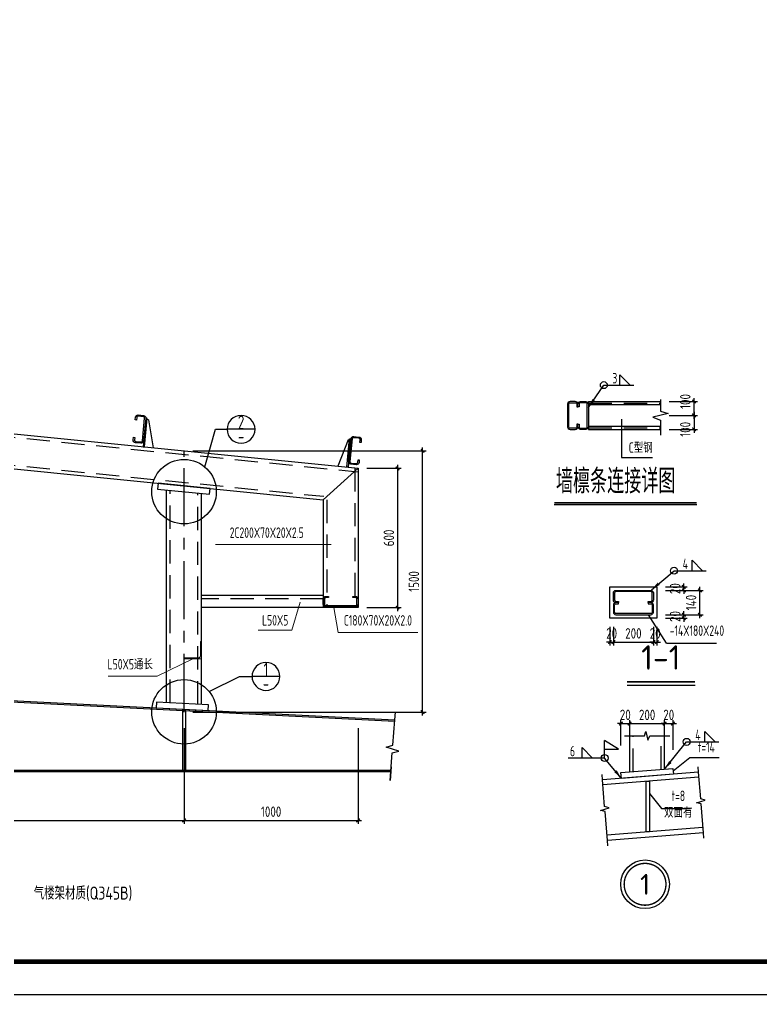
# Model space of a CAD drawing. Extents: x -33967 to 1773478, y -1022458 to -784650.
# Drawn here: x 1302676 to 1334642, y -1022458 to -980458 of the extents above; entities that cross this region are included whole.
import ezdxf
from ezdxf.enums import TextEntityAlignment as Align

# ---------------------------------------------------------------- set-up
doc = ezdxf.new("R2010")
doc.units = 0
doc.header["$LTSCALE"] = 1000
doc.header["$MEASUREMENT"] = 0
for name, pattern in [('0$0$CENTERX2', [4, 2.5, -0.5, 0.5, -0.5]), ('DASHED', [0.75, 0.5, -0.25]), ('DASHEDX2', [38.1, 25.4, -12.7]), ('DOTE', [2.42, 2, -0.2, 0.02, -0.2])]:
    doc.linetypes.add(name, pattern=pattern)
for name, color, linetype in [('AXIS', 3, 'Continuous'), ('DOTE', 1, 'DOTE'), ('GL', 150, 'Continuous'), ('Gwall', 42, 'Continuous'), ('LT', 27, 'Continuous'), ('Prof', 2, 'Continuous'), ('PUB_DIM', 3, 'Continuous'), ('PUB_TITLE', 4, 'Continuous'), ('PZ', 202, 'Continuous'), ('QXX', 4, 'DASHEDX2'), ('TEXT', 7, 'Continuous'), ('THICK', 6, 'Continuous'), ('THIN', 7, 'Continuous'), ('WELD', 7, 'Continuous'), ('型钢', 6, 'Continuous'), ('引出线', 3, 'Continuous'), ('粗实线', 2, 'Continuous')]:
    doc.layers.add(name, color=color, linetype=linetype)
doc.layers.add('轮廓线', color=3, linetype='Continuous', lineweight=9)
doc.styles.add('C', font='tssdeng.shx', dxfattribs={"height": 3, "bigfont": 'tssdchn.shx'})
doc.styles.get("Standard").update_dxf_attribs({"font": 'gbenor.shx', "bigfont": 'gbcbig.shx'})
doc.styles.add('TSSD_Dimension', font='Tssdeng.shx', dxfattribs={"width": 0.8, "bigfont": 'hztxt.shx'})
doc.styles.add('TSSD_Label', font='tssdeng.shx', dxfattribs={"width": 0.7, "bigfont": 'hztxt.shx'})
doc.styles.add('TSSD_Norm', font='tssdeng.shx', dxfattribs={"bigfont": 'hztxt.shx'})
doc.styles.add('TSSD_Num', font='Tssdeng.shx', dxfattribs={"width": 0.7, "bigfont": 'hztxt.shx'})
doc.styles.add('TSSD_Rein', font='Tssdeng.shx', dxfattribs={"width": 0.7, "bigfont": 'hztxt.shx'})
doc.dimstyles.new('TSSD_20_150', dxfattribs={"dimtxt": 450, "dimasz": 150, "dimexe": 150, "dimexo": 375, "dimgap": 150, "dimtad": 1, "dimdec": 0, "dimlfac": 0.133333, "dimzin": 0, "dimdsep": 46, "dimtxsty": 'TSSD_Dimension', "dimblk": 'ARCHTICK', "dimcen": 0, "dimdle": 150, "dimclrt": 7, "dimadec": 0, "dimazin": 0, "dimtfac": 1, "dimtdec": 0, "dimtix": 1, "dimtmove": 2, "dimatfit": 3, "dimfxl": 1, "dimtolj": 1, "dimtzin": 0, "dimarcsym": 0})
doc.dimstyles.new('TSSD_30_150', dxfattribs={"dimtxt": 450, "dimasz": 150, "dimexe": 150, "dimexo": 375, "dimgap": 150, "dimtad": 1, "dimdec": 0, "dimlfac": 0.2, "dimzin": 0, "dimdsep": 46, "dimtxsty": 'TSSD_Dimension', "dimblk": 'ARCHTICK', "dimblk1": 'ARCHTICK', "dimblk2": 'ARCHTICK', "dimcen": 0, "dimdle": 150, "dimclrt": 7, "dimadec": 0, "dimazin": 0, "dimtfac": 1, "dimtdec": 0, "dimtix": 1, "dimtmove": 2, "dimatfit": 3, "dimfxl": 1, "dimtolj": 1, "dimtzin": 0, "dimarcsym": 0})
doc.dimstyles.new('TSSD_LEADER_STYLE_400.0', dxfattribs={"dimtxt": 1200, "dimasz": 400, "dimexe": 400, "dimexo": 1000, "dimgap": 0.09, "dimtad": 0, "dimtih": 1, "dimtoh": 1, "dimdec": 4, "dimzin": 0, "dimdsep": 46, "dimtxsty": 'Standard', "dimcen": 0.09, "dimdle": 400, "dimclrt": 7, "dimadec": 0, "dimazin": 0, "dimtfac": 1, "dimtdec": 4, "dimtofl": 0, "dimtmove": 0, "dimatfit": 3, "dimfxl": 1, "dimtolj": 1, "dimtzin": 0, "dimarcsym": 0})

# ---------------------------------------------------------------- blocks, each defined once
blk = doc.blocks.new('_ArchTick')
at = {"color": 0, "linetype": 'ByBlock', "const_width": 0.4}
blk.add_lwpolyline([(-0.5, -0.5), (0.5, 0.5)], dxfattribs=at)
blk = doc.blocks.new('*D416')
at = {"layer": 'AXIS', "color": 0, "linetype": 'ByBlock', "lineweight": -2, "transparency": 16777216}
for p, q in [((1331734, -997363), (1331734, -998263)), ((1330667, -997513), (1331884, -997513)), ((1330667, -998113), (1331884, -998113))]:
    blk.add_line(p, q, dxfattribs=at)
at = {"layer": 'Defpoints', "color": 0, "linetype": 'ByBlock', "transparency": 16777216}
for p in [(1330292, -997513), (1330292, -998113), (1331734, -998113)]:
    blk.add_point(p, dxfattribs=at)
at = {"layer": 'AXIS', "color": 0, "linetype": 'ByBlock', "lineweight": -2, "transparency": 16777216, "xscale": 150, "yscale": 150, "zscale": 150}
for p, rotation in [((1331734, -997513), 90), ((1331734, -998113), 270)]:
    blk.add_blockref('_ArchTick', p, dxfattribs=dict(at, rotation=rotation))
at = {"layer": 'AXIS', "color": 7, "linetype": 'ByBlock', "transparency": 16777216, "insert": (1331359, -998113), "char_height": 450, "attachment_point": 5, "rotation": 90, "style": 'TSSD_Dimension'}
blk.add_mtext('\\A1;100', dxfattribs=at)
blk = doc.blocks.new('*D417')
at = {"layer": 'AXIS', "color": 0, "linetype": 'ByBlock', "lineweight": -2, "transparency": 16777216}
for p, q in [((1330667, -996913), (1331884, -996913)), ((1331734, -997663), (1331734, -996763)), ((1330667, -997513), (1331884, -997513))]:
    blk.add_line(p, q, dxfattribs=at)
at = {"layer": 'Defpoints', "color": 0, "linetype": 'ByBlock', "transparency": 16777216}
for p in [(1330292, -996913), (1331734, -996913), (1330292, -997513)]:
    blk.add_point(p, dxfattribs=at)
at = {"layer": 'AXIS', "color": 0, "linetype": 'ByBlock', "lineweight": -2, "transparency": 16777216, "xscale": 150, "yscale": 150, "zscale": 150}
for p, rotation in [((1331734, -996913), 90), ((1331734, -997513), 270)]:
    blk.add_blockref('_ArchTick', p, dxfattribs=dict(at, rotation=rotation))
at = {"layer": 'AXIS', "color": 7, "linetype": 'ByBlock', "transparency": 16777216, "insert": (1331359, -996913), "char_height": 450, "attachment_point": 5, "rotation": 90, "style": 'TSSD_Dimension'}
blk.add_mtext('\\A1;100', dxfattribs=at)
blk = doc.blocks.new('_WELD003')
at = {"color": 0, "linetype": 'ByBlock'}
blk.add_circle((0, 0), 0.5, dxfattribs=at)
blk = doc.blocks.new('_WELD004')
at = {"color": 0, "linetype": 'ByBlock'}
for p, q in [((0, 1), (1, 0)), ((0, 0), (0, 1))]:
    blk.add_line(p, q, dxfattribs=at)
blk = doc.blocks.new('*D418')
at = {"layer": 'AXIS', "color": 0, "linetype": 'ByBlock', "lineweight": -2, "transparency": 16777216}
for p, q in [((1328814, -1010789), (1330614, -1010789)), ((1328964, -1011734), (1328964, -1010639)), ((1330464, -1011914), (1330464, -1010639))]:
    blk.add_line(p, q, dxfattribs=at)
at = {"layer": 'Defpoints', "color": 0, "linetype": 'ByBlock', "transparency": 16777216}
for p in [(1330464, -1010789), (1328964, -1012109), (1330464, -1012289)]:
    blk.add_point(p, dxfattribs=at)
at = {"layer": 'AXIS', "color": 0, "linetype": 'ByBlock', "lineweight": -2, "transparency": 16777216, "xscale": 150, "yscale": 150, "zscale": 150, "rotation": 180}
blk.add_blockref('_ArchTick', (1328964, -1010789), dxfattribs=at)
at = {"layer": 'AXIS', "color": 0, "linetype": 'ByBlock', "lineweight": -2, "transparency": 16777216, "xscale": 150, "yscale": 150, "zscale": 150}
blk.add_blockref('_ArchTick', (1330464, -1010789), dxfattribs=at)
at = {"layer": 'AXIS', "color": 7, "linetype": 'ByBlock', "transparency": 16777216, "insert": (1329714, -1010414), "char_height": 450, "attachment_point": 5, "style": 'TSSD_Dimension'}
blk.add_mtext('\\A1;200', dxfattribs=at)
blk = doc.blocks.new('*D419')
at = {"layer": 'AXIS', "color": 0, "linetype": 'ByBlock', "lineweight": -2, "transparency": 16777216}
for p, q in [((1328585, -1010789), (1328435, -1010789)), ((1328585, -1011734), (1328585, -1010639)), ((1328585, -1010789), (1328964, -1010789)), ((1328964, -1011734), (1328964, -1010639)), ((1328964, -1010789), (1329114, -1010789))]:
    blk.add_line(p, q, dxfattribs=at)
at = {"layer": 'Defpoints', "color": 0, "linetype": 'ByBlock', "transparency": 16777216}
for p in [(1328964, -1010789), (1328585, -1012109), (1328964, -1012109)]:
    blk.add_point(p, dxfattribs=at)
at = {"layer": 'AXIS', "color": 0, "linetype": 'ByBlock', "lineweight": -2, "transparency": 16777216, "xscale": 150, "yscale": 150, "zscale": 150}
blk.add_blockref('_ArchTick', (1328585, -1010789), dxfattribs=at)
at = {"layer": 'AXIS', "color": 0, "linetype": 'ByBlock', "lineweight": -2, "transparency": 16777216, "xscale": 150, "yscale": 150, "zscale": 150, "rotation": 180}
blk.add_blockref('_ArchTick', (1328964, -1010789), dxfattribs=at)
at = {"layer": 'AXIS', "color": 7, "linetype": 'ByBlock', "transparency": 16777216, "insert": (1328774, -1010414), "char_height": 450, "attachment_point": 5, "style": 'TSSD_Dimension'}
blk.add_mtext('\\A1;20', dxfattribs=at)
blk = doc.blocks.new('*D420')
at = {"layer": 'AXIS', "color": 0, "linetype": 'ByBlock', "lineweight": -2, "transparency": 16777216}
for p, q in [((1330464, -1010789), (1330314, -1010789)), ((1330464, -1011914), (1330464, -1010639)), ((1330464, -1010789), (1330829, -1010789)), ((1330829, -1011914), (1330829, -1010639)), ((1330829, -1010789), (1330979, -1010789))]:
    blk.add_line(p, q, dxfattribs=at)
at = {"layer": 'Defpoints', "color": 0, "linetype": 'ByBlock', "transparency": 16777216}
for p in [(1330829, -1010789), (1330464, -1012289), (1330829, -1012289)]:
    blk.add_point(p, dxfattribs=at)
at = {"layer": 'AXIS', "color": 0, "linetype": 'ByBlock', "lineweight": -2, "transparency": 16777216, "xscale": 150, "yscale": 150, "zscale": 150}
blk.add_blockref('_ArchTick', (1330464, -1010789), dxfattribs=at)
at = {"layer": 'AXIS', "color": 0, "linetype": 'ByBlock', "lineweight": -2, "transparency": 16777216, "xscale": 150, "yscale": 150, "zscale": 150, "rotation": 180}
blk.add_blockref('_ArchTick', (1330829, -1010789), dxfattribs=at)
at = {"layer": 'AXIS', "color": 7, "linetype": 'ByBlock', "transparency": 16777216, "insert": (1330646, -1010414), "char_height": 450, "attachment_point": 5, "style": 'TSSD_Dimension'}
blk.add_mtext('\\A1;20', dxfattribs=at)
blk = doc.blocks.new('_WELD001')
at = {"linetype": 'ByBlock'}
h = blk.add_hatch(color=0, dxfattribs=at)
h.paths.add_polyline_path([(0.8, 0.5), (0, 1), (0, 0.5)], flags=16)
edge = h.paths.add_edge_path()
edge.add_line((0.8, 0.5), (0, 1))
edge.add_line((0, 0.5), (0.8, 0.5))
edge.add_line((0, 0), (0, 1))
at = {"color": 0, "linetype": 'ByBlock'}
for p, q in [((0, 0), (0, 1)), ((0.8, 0.5), (0, 1)), ((0, 0.5), (0.8, 0.5))]:
    blk.add_line(p, q, dxfattribs=at)
blk = doc.blocks.new('*D421')
at = {"layer": 'AXIS', "color": 0, "linetype": 'ByBlock', "lineweight": -2, "transparency": 16777216}
for p, q in [((1330511, -1004900), (1331446, -1004900)), ((1330511, -1005050), (1331446, -1005050)), ((1331296, -1004900), (1331296, -1004750)), ((1331296, -1005050), (1331296, -1004900)), ((1331296, -1005050), (1331296, -1005200))]:
    blk.add_line(p, q, dxfattribs=at)
at = {"layer": 'Defpoints', "color": 0, "linetype": 'ByBlock', "transparency": 16777216}
for p in [(1330136, -1004900), (1330136, -1005050), (1331296, -1004900)]:
    blk.add_point(p, dxfattribs=at)
at = {"layer": 'AXIS', "color": 0, "linetype": 'ByBlock', "lineweight": -2, "transparency": 16777216, "xscale": 150, "yscale": 150, "zscale": 150}
for p, rotation in [((1331296, -1004900), 270), ((1331296, -1005050), 90)]:
    blk.add_blockref('_ArchTick', p, dxfattribs=dict(at, rotation=rotation))
at = {"layer": 'AXIS', "color": 7, "linetype": 'ByBlock', "transparency": 16777216, "insert": (1330921, -1004975), "char_height": 450, "attachment_point": 5, "rotation": 90, "style": 'TSSD_Dimension'}
blk.add_mtext('\\A1;20', dxfattribs=at)
blk = doc.blocks.new('ts_idx2')
at = {"color": 0, "linetype": 'ByBlock', "lineweight": -2, "const_width": 0.0333}
blk.add_lwpolyline([(-0.5, 0, 1), (0.5, 0, 1)], format="xyb", close=True, dxfattribs=at)
at = {"color": 0, "linetype": 'ByBlock', "lineweight": -2}
blk.add_circle((0, 0), 0.583, dxfattribs=at)
at = {"color": 0, "linetype": 'ByBlock', "lineweight": -2, "style": 'TSSD_Num', "width": 0.7}
blk.add_attdef('A', text='', height=0.5, dxfattribs=at).set_placement((0, 0), align=Align.MIDDLE_CENTER)
blk = doc.blocks.new('*D422')
at = {"layer": 'AXIS', "color": 0, "linetype": 'ByBlock', "lineweight": -2, "transparency": 16777216}
for p, q in [((1330511, -1006100), (1331446, -1006100)), ((1330511, -1006250), (1331446, -1006250)), ((1331296, -1006100), (1331296, -1005950)), ((1331296, -1006250), (1331296, -1006100)), ((1331296, -1006250), (1331296, -1006400))]:
    blk.add_line(p, q, dxfattribs=at)
at = {"layer": 'Defpoints', "color": 0, "linetype": 'ByBlock', "transparency": 16777216}
for p in [(1330136, -1006100), (1330136, -1006250), (1331296, -1006100)]:
    blk.add_point(p, dxfattribs=at)
at = {"layer": 'AXIS', "color": 0, "linetype": 'ByBlock', "lineweight": -2, "transparency": 16777216, "xscale": 150, "yscale": 150, "zscale": 150}
for p, rotation in [((1331296, -1006100), 270), ((1331296, -1006250), 90)]:
    blk.add_blockref('_ArchTick', p, dxfattribs=dict(at, rotation=rotation))
at = {"layer": 'AXIS', "color": 7, "linetype": 'ByBlock', "transparency": 16777216, "insert": (1330921, -1006175), "char_height": 450, "attachment_point": 5, "rotation": 90, "style": 'TSSD_Dimension'}
blk.add_mtext('\\A1;20', dxfattribs=at)
blk = doc.blocks.new('*D423')
at = {"layer": 'AXIS', "color": 0, "linetype": 'ByBlock', "lineweight": -2, "transparency": 16777216}
for p, q in [((1330511, -1005050), (1332134, -1005050)), ((1331984, -1006250), (1331984, -1004900)), ((1330511, -1006100), (1332134, -1006100))]:
    blk.add_line(p, q, dxfattribs=at)
at = {"layer": 'Defpoints', "color": 0, "linetype": 'ByBlock', "transparency": 16777216}
for p in [(1330136, -1005050), (1331984, -1005050), (1330136, -1006100)]:
    blk.add_point(p, dxfattribs=at)
at = {"layer": 'AXIS', "color": 0, "linetype": 'ByBlock', "lineweight": -2, "transparency": 16777216, "xscale": 150, "yscale": 150, "zscale": 150}
for p, rotation in [((1331984, -1005050), 90), ((1331984, -1006100), 270)]:
    blk.add_blockref('_ArchTick', p, dxfattribs=dict(at, rotation=rotation))
at = {"layer": 'AXIS', "color": 7, "linetype": 'ByBlock', "transparency": 16777216, "insert": (1331609, -1005575), "char_height": 450, "attachment_point": 5, "rotation": 90, "style": 'TSSD_Dimension'}
blk.add_mtext('\\A1;140', dxfattribs=at)
blk = doc.blocks.new('*D424')
at = {"layer": 'AXIS', "color": 0, "linetype": 'ByBlock', "lineweight": -2, "transparency": 16777216}
for p, q in [((1328111, -1006625), (1328111, -1007427)), ((1328261, -1006625), (1328261, -1007427)), ((1328111, -1007277), (1327961, -1007277)), ((1328111, -1007277), (1328261, -1007277)), ((1328261, -1007277), (1328411, -1007277))]:
    blk.add_line(p, q, dxfattribs=at)
at = {"layer": 'Defpoints', "color": 0, "linetype": 'ByBlock', "transparency": 16777216}
for p in [(1328111, -1006250), (1328261, -1006250), (1328261, -1007277)]:
    blk.add_point(p, dxfattribs=at)
at = {"layer": 'AXIS', "color": 0, "linetype": 'ByBlock', "lineweight": -2, "transparency": 16777216, "xscale": 150, "yscale": 150, "zscale": 150}
blk.add_blockref('_ArchTick', (1328111, -1007277), dxfattribs=at)
at = {"layer": 'AXIS', "color": 0, "linetype": 'ByBlock', "lineweight": -2, "transparency": 16777216, "xscale": 150, "yscale": 150, "zscale": 150, "rotation": 180}
blk.add_blockref('_ArchTick', (1328261, -1007277), dxfattribs=at)
at = {"layer": 'AXIS', "color": 7, "linetype": 'ByBlock', "transparency": 16777216, "insert": (1328186, -1006902), "char_height": 450, "attachment_point": 5, "style": 'TSSD_Dimension'}
blk.add_mtext('\\A1;20', dxfattribs=at)
blk = doc.blocks.new('*D425')
at = {"layer": 'AXIS', "color": 0, "linetype": 'ByBlock', "lineweight": -2, "transparency": 16777216}
for p, q in [((1328261, -1006625), (1328261, -1007427)), ((1329986, -1006625), (1329986, -1007427)), ((1328111, -1007277), (1330136, -1007277))]:
    blk.add_line(p, q, dxfattribs=at)
at = {"layer": 'Defpoints', "color": 0, "linetype": 'ByBlock', "transparency": 16777216}
for p in [(1328261, -1006250), (1329986, -1006250), (1329986, -1007277)]:
    blk.add_point(p, dxfattribs=at)
at = {"layer": 'AXIS', "color": 0, "linetype": 'ByBlock', "lineweight": -2, "transparency": 16777216, "xscale": 150, "yscale": 150, "zscale": 150, "rotation": 180}
blk.add_blockref('_ArchTick', (1328261, -1007277), dxfattribs=at)
at = {"layer": 'AXIS', "color": 0, "linetype": 'ByBlock', "lineweight": -2, "transparency": 16777216, "xscale": 150, "yscale": 150, "zscale": 150}
blk.add_blockref('_ArchTick', (1329986, -1007277), dxfattribs=at)
at = {"layer": 'AXIS', "color": 7, "linetype": 'ByBlock', "transparency": 16777216, "insert": (1329123, -1006902), "char_height": 450, "attachment_point": 5, "style": 'TSSD_Dimension'}
blk.add_mtext('\\A1;200', dxfattribs=at)
blk = doc.blocks.new('*D426')
at = {"layer": 'AXIS', "color": 0, "linetype": 'ByBlock', "lineweight": -2, "transparency": 16777216}
for p, q in [((1329986, -1006625), (1329986, -1007427)), ((1330136, -1006625), (1330136, -1007427)), ((1329986, -1007277), (1329836, -1007277)), ((1329986, -1007277), (1330136, -1007277)), ((1330136, -1007277), (1330286, -1007277))]:
    blk.add_line(p, q, dxfattribs=at)
at = {"layer": 'Defpoints', "color": 0, "linetype": 'ByBlock', "transparency": 16777216}
for p in [(1329986, -1006250), (1330136, -1006250), (1330136, -1007277)]:
    blk.add_point(p, dxfattribs=at)
at = {"layer": 'AXIS', "color": 0, "linetype": 'ByBlock', "lineweight": -2, "transparency": 16777216, "xscale": 150, "yscale": 150, "zscale": 150}
blk.add_blockref('_ArchTick', (1329986, -1007277), dxfattribs=at)
at = {"layer": 'AXIS', "color": 0, "linetype": 'ByBlock', "lineweight": -2, "transparency": 16777216, "xscale": 150, "yscale": 150, "zscale": 150, "rotation": 180}
blk.add_blockref('_ArchTick', (1330136, -1007277), dxfattribs=at)
at = {"layer": 'AXIS', "color": 7, "linetype": 'ByBlock', "transparency": 16777216, "insert": (1330061, -1006902), "char_height": 450, "attachment_point": 5, "style": 'TSSD_Dimension'}
blk.add_mtext('\\A1;20', dxfattribs=at)
blk = doc.blocks.new('*D431')
at = {"layer": 'AXIS', "color": 0, "linetype": 'ByBlock', "lineweight": -2, "transparency": 16777216}
for p, q in [((1317640, -999791), (1319114, -999791)), ((1318964, -999641), (1318964, -1005941)), ((1317640, -1005791), (1319114, -1005791))]:
    blk.add_line(p, q, dxfattribs=at)
at = {"layer": 'Defpoints', "color": 0, "linetype": 'ByBlock', "transparency": 16777216}
for p in [(1317265, -999791), (1317265, -1005791), (1318964, -1005791)]:
    blk.add_point(p, dxfattribs=at)
at = {"layer": 'AXIS', "color": 0, "linetype": 'ByBlock', "lineweight": -2, "transparency": 16777216, "xscale": 150, "yscale": 150, "zscale": 150}
for p, rotation in [((1318964, -999791), 90), ((1318964, -1005791), 270)]:
    blk.add_blockref('_ArchTick', p, dxfattribs=dict(at, rotation=rotation))
at = {"layer": 'AXIS', "color": 7, "linetype": 'ByBlock', "transparency": 16777216, "insert": (1318589, -1002791), "char_height": 450, "attachment_point": 5, "rotation": 90, "style": 'TSSD_Dimension'}
blk.add_mtext('\\A1;600', dxfattribs=at)
blk = doc.blocks.new('*D432')
at = {"layer": 'AXIS', "color": 0, "linetype": 'ByBlock', "lineweight": -2, "transparency": 16777216}
for p, q in [((1310140, -999041), (1320193, -999041)), ((1320043, -1010441), (1320043, -998891)), ((1310140, -1010291), (1320193, -1010291))]:
    blk.add_line(p, q, dxfattribs=at)
at = {"layer": 'Defpoints', "color": 0, "linetype": 'ByBlock', "transparency": 16777216}
for p in [(1309765, -999041), (1320043, -999041), (1309765, -1010291)]:
    blk.add_point(p, dxfattribs=at)
at = {"layer": 'AXIS', "color": 0, "linetype": 'ByBlock', "lineweight": -2, "transparency": 16777216, "xscale": 150, "yscale": 150, "zscale": 150}
for p, rotation in [((1320043, -999041), 90), ((1320043, -1010291), 270)]:
    blk.add_blockref('_ArchTick', p, dxfattribs=dict(at, rotation=rotation))
at = {"layer": 'AXIS', "color": 7, "linetype": 'ByBlock', "transparency": 16777216, "insert": (1319668, -1004666), "char_height": 450, "attachment_point": 5, "rotation": 90, "style": 'TSSD_Dimension'}
blk.add_mtext('\\A1;1500', dxfattribs=at)
blk = doc.blocks.new('*D433')
at = {"layer": 'AXIS', "color": 0, "linetype": 'ByBlock', "lineweight": -2, "transparency": 16777216}
for p, q in [((1309765, -1010979), (1309765, -1015108)), ((1317265, -1010979), (1317265, -1015108)), ((1309615, -1014958), (1317415, -1014958))]:
    blk.add_line(p, q, dxfattribs=at)
at = {"layer": 'Defpoints', "color": 0, "linetype": 'ByBlock', "transparency": 16777216}
for p in [(1309765, -1010604), (1317265, -1010604), (1317265, -1014958)]:
    blk.add_point(p, dxfattribs=at)
at = {"layer": 'AXIS', "color": 0, "linetype": 'ByBlock', "lineweight": -2, "transparency": 16777216, "xscale": 150, "yscale": 150, "zscale": 150, "rotation": 180}
blk.add_blockref('_ArchTick', (1309765, -1014958), dxfattribs=at)
at = {"layer": 'AXIS', "color": 0, "linetype": 'ByBlock', "lineweight": -2, "transparency": 16777216, "xscale": 150, "yscale": 150, "zscale": 150}
blk.add_blockref('_ArchTick', (1317265, -1014958), dxfattribs=at)
at = {"layer": 'AXIS', "color": 7, "linetype": 'ByBlock', "transparency": 16777216, "insert": (1313515, -1014583), "char_height": 450, "attachment_point": 5, "style": 'TSSD_Dimension'}
blk.add_mtext('\\A1;1000', dxfattribs=at)
blk = doc.blocks.new('ts_idx')
at = {"layer": 'THIN', "color": 0, "linetype": 'ByBlock', "lineweight": -2}
blk.add_line((-0.5, 0), (0.5, 0), dxfattribs=at)
blk.add_circle((0, 0), 0.5, dxfattribs=at)
at = {"layer": 'THIN', "color": 0, "linetype": 'ByBlock', "lineweight": -2, "style": 'TSSD_Num', "width": 0.7}
for tag, p in [('1', (0, 0.25)), ('A', (0, -0.25))]:
    blk.add_attdef(tag, text='', height=0.5, dxfattribs=at).set_placement(p, align=Align.MIDDLE_CENTER)
blk = doc.blocks.new('*D438')
at = {"layer": 'AXIS', "color": 0, "linetype": 'ByBlock', "lineweight": -2, "transparency": 16777216}
for p, q in [((1287265, -1010979), (1287265, -1015108)), ((1309765, -1010979), (1309765, -1015108)), ((1287115, -1014958), (1309915, -1014958))]:
    blk.add_line(p, q, dxfattribs=at)
at = {"layer": 'Defpoints', "color": 0, "linetype": 'ByBlock', "transparency": 16777216}
for p in [(1287265, -1010604), (1309765, -1010604), (1309765, -1014958)]:
    blk.add_point(p, dxfattribs=at)
at = {"layer": 'AXIS', "color": 0, "linetype": 'ByBlock', "lineweight": -2, "transparency": 16777216, "xscale": 150, "yscale": 150, "zscale": 150, "rotation": 180}
blk.add_blockref('_ArchTick', (1287265, -1014958), dxfattribs=at)
at = {"layer": 'AXIS', "color": 0, "linetype": 'ByBlock', "lineweight": -2, "transparency": 16777216, "xscale": 150, "yscale": 150, "zscale": 150}
blk.add_blockref('_ArchTick', (1309765, -1014958), dxfattribs=at)
at = {"layer": 'AXIS', "color": 7, "linetype": 'ByBlock', "transparency": 16777216, "insert": (1298515, -1014583), "char_height": 450, "attachment_point": 5, "style": 'TSSD_Dimension'}
blk.add_mtext('\\A1;3000', dxfattribs=at)

msp = doc.modelspace()

# ---------------------------------------------------------------- linework, layer by layer
at = {"layer": 'DOTE', "color": 8, "linetype": '0$0$CENTERX2'}
msp.add_line((1309765.1, -1010290.6, 735), (1309765.1, -999040.6, 735), dxfattribs=at)
at = {"layer": 'GL'}
for p, q in [((1298515.1, -1009611.8), (1318850.9, -1010628.6)), ((1298515.1, -1009661.8), (1318847, -1010678.4)), ((1318676.3, -1012811.8), (1294978.2, -1012811.8)), ((1318672.3, -1012861.8), (1300715.1, -1012861.8))]:
    msp.add_line(p, q, dxfattribs=at)
msp.add_lwpolyline([(1318689.4, -1012647.9), (1318641.6, -1013245.2), (1318737.2, -1012050.5), (1319024.7, -1011983.2), (1318475.3, -1011805.7), (1318763.7, -1011718.6), (1318850.9, -1010628.6), (1318877.9, -1010292.1)], dxfattribs=at)
at = {"layer": 'Gwall'}
for p, q in [((1327183.2, -996913), (1330292.3, -996913)), ((1327183.2, -996913), (1327183.2, -998113)), ((1327183.2, -997046.3), (1330292.3, -997046.3)), ((1327183.2, -997979.6), (1330292.3, -997979.6)), ((1327183.2, -998113), (1330292.3, -998113))]:
    msp.add_line(p, q, dxfattribs=at)
at = {"layer": 'LT', "linetype": 'ByBlock', "elevation": 735}
for points in [[(1307638.2, -998457.7), (1307627, -998569.7, 0.4142136), (1307680.7, -998635.3), (1307904.6, -998657.7, 0.4142136), (1307970.3, -998604), (1308067.3, -997633.8, 0.4142136), (1308013.6, -997568.2), (1307789.7, -997545.8, 0.4142136), (1307724, -997599.5), (1307712.8, -997711.5), (1307660.6, -997706.2), (1307671.8, -997594.3, -0.4142136), (1307794.9, -997493.5), (1308018.8, -997515.9, -0.4142136), (1308119.5, -997639.1), (1308022.5, -998609.2, -0.4142136), (1307899.4, -998710), (1307675.5, -998687.6, -0.4142136), (1307574.8, -998564.4), (1307586, -998452.5)], [(1317336.6, -998673.8), (1317347.8, -998561.9, 0.4142136), (1317294.1, -998496.2), (1317070.2, -998473.8, 0.4142136), (1317004.5, -998527.6), (1316907.5, -999497.7, 0.4142136), (1316961.2, -999563.4), (1317185.1, -999585.8, 0.4142136), (1317250.8, -999532), (1317262, -999420.1), (1317314.2, -999425.3), (1317303, -999537.3, -0.4142136), (1317179.9, -999638), (1316956, -999615.6, -0.4142136), (1316855.2, -999492.5), (1316952.3, -998522.3, -0.4142136), (1317075.4, -998421.6), (1317299.3, -998444, -0.4142136), (1317400, -998567.1), (1317388.8, -998679.1)], [(1315990.1, -1005363.2), (1315877.6, -1005363.2, 0.4142136), (1315817.6, -1005423.2), (1315817.6, -1005648.2, 0.4142136), (1315877.6, -1005708.2), (1317152.6, -1005708.2, 0.4142136), (1317212.6, -1005648.2), (1317212.6, -1005423.2, 0.4142136), (1317152.6, -1005363.2), (1317040.1, -1005363.2), (1317040.1, -1005310.7), (1317152.6, -1005310.7, -0.4142136), (1317265.1, -1005423.2), (1317265.1, -1005648.2, -0.4142136), (1317152.6, -1005760.7), (1315877.6, -1005760.7, -0.4142136), (1315765.1, -1005648.2), (1315765.1, -1005423.2, -0.4142136), (1315877.6, -1005310.7), (1315990.1, -1005310.7)]]:
    msp.add_lwpolyline(points, format="xyb", close=True, dxfattribs=at)
at = {"layer": 'Prof'}
for points in [[(1326680.7, -997888), (1326680.7, -998000.5, -0.4142136), (1326620.7, -998060.5), (1326395.7, -998060.5, -0.4142136), (1326335.7, -998000.5), (1326335.7, -997025.5, -0.4142136), (1326395.7, -996965.5), (1326620.7, -996965.5, -0.4142136), (1326680.7, -997025.5), (1326680.7, -997138), (1326733.2, -997138), (1326733.2, -997025.5, 0.4142136), (1326620.7, -996913), (1326395.7, -996913, 0.4142136), (1326283.2, -997025.5), (1326283.2, -998000.5, 0.4142136), (1326395.7, -998113), (1326620.7, -998113, 0.4142136), (1326733.2, -998000.5), (1326733.2, -997888)], [(1326785.7, -997888), (1326785.7, -998000.5, 0.4142136), (1326845.7, -998060.5), (1327070.7, -998060.5, 0.4142136), (1327130.7, -998000.5), (1327130.7, -997025.5, 0.4142136), (1327070.7, -996965.5), (1326845.7, -996965.5, 0.4142136), (1326785.7, -997025.5), (1326785.7, -997138), (1326733.2, -997138), (1326733.2, -997025.5, -0.4142136), (1326845.7, -996913), (1327070.7, -996913, -0.4142136), (1327183.2, -997025.5), (1327183.2, -998000.5, -0.4142136), (1327070.7, -998113), (1326845.7, -998113, -0.4142136), (1326733.2, -998000.5), (1326733.2, -997888)]]:
    msp.add_lwpolyline(points, format="xyb", close=True, dxfattribs=at)
at = {"layer": 'PUB_DIM'}
for points in [[(1330291.9, -996820.6), (1330291.9, -996902.3), (1330291.9, -997327.4), (1330625.2, -997434.1), (1329959.4, -997591.8), (1330291.9, -997722.1), (1330291.9, -998160.2), (1330291.9, -998360.2)], [(1328738.5, -1011315.9), (1328963.5, -1011315.9), (1329602.5, -1011315.9), (1329662.5, -1011128.4), (1329751.3, -1011502.9), (1329824.5, -1011315.9), (1330463.5, -1011315.9), (1330688.5, -1011315.9)]]:
    msp.add_lwpolyline(points, dxfattribs=at)
at = {"layer": 'PUB_DIM', "elevation": 15}
for points in [[(1328018.5, -1016052.6), (1328000.5, -1015828.3), (1327900.5, -1014578.3), (1327708.9, -1014533.4), (1328075.1, -1014415.1), (1327882.8, -1014357), (1327791.2, -1013211.7), (1327773.3, -1012987.4)], [(1332157.1, -1015721.5), (1332139.1, -1015497.2), (1332039.1, -1014247.2), (1331847.4, -1014202.4), (1332213.7, -1014084), (1332021.4, -1014025.9), (1331929.8, -1012880.6), (1331911.8, -1012656.3)]]:
    msp.add_lwpolyline(points, dxfattribs=at)
at = {"layer": 'PUB_DIM'}
for centre in [(1309765.1, -1000799.2, 735), (1309765.1, -1010283, 735)]:
    msp.add_circle(centre, 1390.2, dxfattribs=at)
at = {"layer": 'PUB_TITLE'}
msp.add_lwpolyline([(1268340, -1022458.4), (1387140, -1022458.4), (1387140, -938458.4), (1268340, -938458.4)], close=True, dxfattribs=at)
at = {"layer": 'PUB_TITLE', "const_width": 212.1}
msp.add_lwpolyline([(1271160.3, -1021044.2), (1271160.3, -939872.6), (1385140, -939872.6), (1385140, -1021044.2)], close=True, dxfattribs=at)
at = {"layer": 'PZ'}
for p, q in [((1308233.6, -997701.6, 735), (1308173.8, -997695.7, 735)), ((1308233.6, -997701.6, 735), (1308439.6, -998908, 735)), ((1316828, -998561.1, 735), (1316387.2, -999702.8, 735)), ((1316828, -998561.1, 735), (1316887.9, -998567.1, 735))]:
    msp.add_line(p, q, dxfattribs=at)
at = {"layer": 'PZ', "elevation": 735}
for points in [[(1308119.5, -997639.1), (1307997.1, -998863.8), (1308056.4, -998869.7), (1308178.9, -997645)], [(1316952.3, -998522.3), (1316829.8, -999747), (1316770.5, -999741.1), (1316892.9, -998516.4)], [(1310884.8, -1000660), (1308645.3, -1000436.1), (1308620.4, -1000684.7), (1310860, -1000908.6)]]:
    msp.add_lwpolyline(points, close=True, dxfattribs=at)
at = {"layer": 'PZ'}
for points in [[(1328110.6, -1004899.7), (1330135.6, -1004899.7), (1330135.6, -1006249.7), (1328110.6, -1006249.7)], [(1310821.4, -1009976.9), (1308573.5, -1009864.5), (1308561.1, -1010114.1), (1310809, -1010226.5)], [(1309840.8, -1010224.3), (1309691.3, -1010224.3), (1309691.3, -1012811.8), (1309840.8, -1012811.8)], [(1328585.1, -1012901.3), (1330828.7, -1012721.8), (1330848.6, -1012970.9), (1328605.1, -1013150.4)], [(1329672.8, -1013264.1), (1329822.3, -1013264.1), (1329822.3, -1015452.1), (1329672.8, -1015452.1)]]:
    msp.add_lwpolyline(points, close=True, dxfattribs=at)
at = {"layer": 'QXX', "ltscale": 0.04}
for p, q in [((1327183.2, -996979.6), (1330292.3, -996979.6)), ((1327183.2, -998046.3), (1330292.3, -998046.3))]:
    msp.add_line(p, q, dxfattribs=at)
at = {"layer": 'THICK', "linetype": 'ByBlock', "const_width": 75}
for points in [[(1325710.9, -1001283.2), (1331853.9, -1001283.2)], [(1328853, -1008989.1), (1331776.8, -1008989.1)]]:
    msp.add_lwpolyline(points, dxfattribs=at)
at = {"layer": 'THIN'}
for p, q in [((1310655.8, -999731.8, 735), (1311120.1, -998112, 735)), ((1311120.1, -998112, 735), (1311622.7, -998112, 735)), ((1310846.7, -1009409.6, 735), (1312155.1, -1008758.8, 735)), ((1312155.1, -1008758.8, 735), (1312694.2, -1008758.8, 735))]:
    msp.add_line(p, q, dxfattribs=at)
at = {"layer": 'THIN', "linetype": 'ByBlock'}
for points in [[(1325710.9, -1001349.9), (1331853.9, -1001349.9)], [(1328853, -1009139.1), (1331776.8, -1009139.1)]]:
    msp.add_lwpolyline(points, dxfattribs=at)
at = {"layer": 'WELD'}
for p, q in [((1327849.2, -996208.6), (1329135.2, -996208.6)), ((1330874.3, -1004204.2), (1332254.4, -1004204.2)), ((1331417, -1011575.5), (1332797.1, -1011575.5)), ((1327883.1, -1012271.6), (1326317.2, -1012271.6))]:
    msp.add_line(p, q, dxfattribs=at)
at = {"layer": '型钢'}
for p, q in [((1298515.1, -997915.6, 735), (1317265.1, -999790.6, 735)), ((1298515.1, -999423, 735), (1315765.1, -1001148, 735)), ((1315765.1, -1001148, 735), (1317265.1, -999790.6, 735)), ((1317265.1, -999790.6, 735), (1317265.1, -1005790.6, 735)), ((1309015.1, -1009886.6, 735), (1309015.1, -1000724.2, 735)), ((1310515.1, -1009961.6, 735), (1310515.1, -1000874.2, 735)), ((1315765.1, -1001148, 735), (1315765.1, -1005790.6, 735)), ((1315765.1, -1005265.6, 735), (1310515.1, -1005265.6, 735)), ((1317265.1, -1005790.6, 735), (1310515.1, -1005790.6, 735)), ((1328963.5, -1012871), (1328963.5, -1011315.9)), ((1330463.5, -1012751), (1330463.5, -1011315.9))]:
    msp.add_line(p, q, dxfattribs=at)
at = {"layer": '型钢', "linetype": 'DASHED', "ltscale": 2}
for p, q in [((1298515.1, -998066.3, 735), (1317250.1, -999939.8, 735)), ((1298515.1, -999272.3, 735), (1315780, -1000998.8, 735)), ((1317115.1, -999790.6, 735), (1317115.1, -1005790.6, 735)), ((1309165.1, -1009894.1, 735), (1309165.1, -1000739.2, 735)), ((1310365.1, -1009954.1, 735), (1310365.1, -1000859.2, 735)), ((1315915.1, -1001148, 735), (1315915.1, -1005790.6, 735)), ((1315765.1, -1005415.6, 735), (1310515.1, -1005415.6, 735)), ((1329113.5, -1012859), (1329113.5, -1011315.9)), ((1330313.5, -1012763), (1330313.5, -1011315.9))]:
    msp.add_line(p, q, dxfattribs=at)
at = {"layer": '型钢'}
for points in [[(1329760.6, -1005522.2), (1329873.1, -1005522.2, 0.4142136), (1329933.1, -1005462.2), (1329933.1, -1005162.2, 0.4142136), (1329873.1, -1005102.2), (1328373.1, -1005102.2, 0.4142136), (1328313.1, -1005162.2), (1328313.1, -1005462.2, 0.4142136), (1328373.1, -1005522.2), (1328485.6, -1005522.2), (1328485.6, -1005574.7), (1328373.1, -1005574.7, -0.4142136), (1328260.6, -1005462.2), (1328260.6, -1005162.2, -0.4142136), (1328373.1, -1005049.7), (1329873.1, -1005049.7, -0.4142136), (1329985.6, -1005162.2), (1329985.6, -1005462.2, -0.4142136), (1329873.1, -1005574.7), (1329760.6, -1005574.7)], [(1329760.6, -1005627.2), (1329873.1, -1005627.2, -0.4142136), (1329933.1, -1005687.2), (1329933.1, -1005987.2, -0.4142136), (1329873.1, -1006047.2), (1328373.1, -1006047.2, -0.4142136), (1328313.1, -1005987.2), (1328313.1, -1005687.2, -0.4142136), (1328373.1, -1005627.2), (1328485.6, -1005627.2), (1328485.6, -1005574.7), (1328373.1, -1005574.7, 0.4142136), (1328260.6, -1005687.2), (1328260.6, -1005987.2, 0.4142136), (1328373.1, -1006099.7), (1329873.1, -1006099.7, 0.4142136), (1329985.6, -1005987.2), (1329985.6, -1005687.2, 0.4142136), (1329873.1, -1005574.7), (1329760.6, -1005574.7)]]:
    msp.add_lwpolyline(points, format="xyb", close=True, dxfattribs=at)
at = {"layer": '引出线'}
for p, q in [((1328607.1, -997679.4), (1328607.1, -999324.1)), ((1328607.1, -999324.1), (1329949.2, -999324.1)), ((1330546, -1007326.2), (1329775.7, -1006099.7)), ((1330546, -1007326.2), (1332701.2, -1007326.2)), ((1330836.6, -1012820.8), (1331556, -1012248)), ((1331556, -1012248), (1332813.4, -1012248)), ((1329822.3, -1013800.4), (1330335.7, -1014443.3)), ((1330335.7, -1014443.3), (1331585.8, -1014443.3))]:
    msp.add_line(p, q, dxfattribs=at)
at = {"layer": '粗实线'}
for p, q in [((1331929.8, -1012880.6, -735), (1327791.2, -1013211.7, -735)), ((1331946.9, -1013095.1, 15), (1327808.4, -1013426.2, 15)), ((1332120.3, -1015262.3, 15), (1327981.7, -1015593.3, 15)), ((1332139.1, -1015497.2, 15), (1328000.5, -1015828.3, 15))]:
    msp.add_line(p, q, dxfattribs=at)
at = {"layer": '轮廓线'}
for p, q in [((1316106.3, -1003079.3, 735), (1311122.3, -1003079.3, 735)), ((1314407.7, -1006769.6, 741), (1314773.4, -1005554.6, 741)), ((1316209.8, -1005708.2, 735), (1316401.8, -1006867.6, 735)), ((1314407.7, -1006769.6, 741), (1312961.9, -1006769.6, 741)), ((1319831.4, -1006867.6, 735), (1316401.8, -1006867.6, 735)), ((1310140.1, -1008003.8, 735), (1308600.6, -1008742.2, 735)), ((1308600.6, -1008742.2, 735), (1306500, -1008742.2, 735))]:
    msp.add_line(p, q, dxfattribs=at)
at = {"layer": '轮廓线', "elevation": 735}
msp.add_lwpolyline([(1310515.1, -1008003.8), (1309765.1, -1008003.8), (1309765.1, -1007973.8, -0.4142136), (1309780.1, -1007958.8), (1310380.1, -1007958.8, 0.4142136), (1310470.1, -1007868.8), (1310470.1, -1007268.8, -0.4142136), (1310485.1, -1007253.8), (1310515.1, -1007253.8)], format="xyb", close=True, dxfattribs=at)

# ---------------------------------------------------------------- block references
at = {"layer": 'THIN'}
ref = msp.add_blockref('ts_idx', (1312222.7, -998112, 735), dxfattribs=dict(at, xscale=-1200, yscale=1200, zscale=1200))
ref.add_attrib('2', '2', dxfattribs={"height": 600, "style": 'TSSD_Num', "width": 0.7}).set_placement((1312222.7, -997812, 735), align=Align.MIDDLE_CENTER)
ref.add_attrib('-', '-', dxfattribs={"height": 600, "style": 'TSSD_Num', "width": 0.7}).set_placement((1312222.7, -998412, 735), align=Align.MIDDLE_CENTER)
ref = msp.add_blockref('ts_idx', (1313294.2, -1008758.8, 735), dxfattribs=dict(at, xscale=-1200, yscale=1200, zscale=1200))
ref.add_attrib('1', '1', dxfattribs={"height": 600, "style": 'TSSD_Num', "width": 0.7}).set_placement((1313294.2, -1008458.8, 735), align=Align.MIDDLE_CENTER)
ref.add_attrib('-', '-', dxfattribs={"height": 600, "style": 'TSSD_Num', "width": 0.7}).set_placement((1313294.2, -1009058.8, 735), align=Align.MIDDLE_CENTER)
ref = msp.add_blockref('ts_idx2', (1329625.4, -1017710.9), dxfattribs=dict(at, xscale=1800, yscale=1800, zscale=1800))
ref.add_attrib('1', '1', dxfattribs={"height": 900, "style": 'C'}).set_placement((1329625.4, -1017710.9), align=Align.MIDDLE_CENTER)
at = {"layer": 'WELD'}
for name, p, xscale, yscale, zscale in [('_WELD004', (1328535.2, -996208.6), 450, 450, 450), ('_WELD003', (1327849.2, -996208.6), 300, 300, 300), ('_WELD004', (1331654.4, -1004204.2), 450, 450, 450), ('_WELD003', (1330874.3, -1004204.2), 300, 300, 300), ('_WELD004', (1332197.1, -1011575.5), 450, 450, 450), ('_WELD001', (1327883.1, -1012271.6), 750, 750, 750), ('_WELD003', (1331417, -1011575.5), 300, 300, 300), ('_WELD004', (1326917.2, -1012271.6), 450, 450, 450), ('_WELD003', (1327883.1, -1012271.6), 300, 300, 300)]:
    msp.add_blockref(name, p, dxfattribs=dict(at, xscale=xscale, yscale=yscale, zscale=zscale))

# ---------------------------------------------------------------- texts
at = {"layer": 'TEXT', "style": 'TSSD_Label', "width": 0.7}
for s, p in [('3', (1328216.9, -996133.6)), ('4', (1331246.4, -1004129.2)), ('4', (1331789.1, -1011500.5)), ('6', (1326392.2, -1012196.6))]:
    msp.add_text(s, height=450, dxfattribs=at).set_placement(p)
at = {"layer": 'TEXT', "linetype": 'ByBlock', "style": 'TSSD_Norm', "width": 0.7}
msp.add_text('墙檩条连接详图', height=1050, dxfattribs=at).set_placement((1325785.9, -1001189.9), align=Align.BOTTOM_LEFT)
at = {"layer": 'TEXT', "width": 0.7}
for s, style, p in [('2C200X70X20X2.5', 'TSSD_Rein', (1313327.6, -1002923.6, 744)), ('L50X5', 'TSSD_Rein', (1313691.9, -1006700.7, 750)), ('C180X70X20X2.0', 'TSSD_Rein', (1318115.1, -1006701.7, 744)), ('-14X180X240', 'TSSD_Label', (1331860.3, -1007146)), ('L50X5通长', 'TSSD_Rein', (1307449.4, -1008593, 744)), ('t=14', 'TSSD_Label', (1332263.4, -1012162.6)), ('t=8', 'TSSD_Label', (1331058.7, -1014260.2)), ('双面有', 'TSSD_Label', (1331058.7, -1014975.6))]:
    msp.add_text(s, height=450, dxfattribs=dict(at, style=style)).set_placement(p, align=Align.BOTTOM_CENTER)
at = {"layer": 'TEXT', "linetype": 'ByBlock', "style": 'TSSD_Norm'}
msp.add_text('1-1', height=1050, dxfattribs=at).set_placement((1329461.8, -1008781.2), align=Align.BOTTOM_LEFT)
at = {"layer": 'TEXT', "style": 'TSSD_Norm', "width": 0.8}
msp.add_text('气楼架材质(Q345B)', height=562.5, dxfattribs=at).set_placement((1303286.9, -1018539.3, 735), align=Align.BOTTOM_LEFT)
at = {"layer": 'THIN', "style": 'TSSD_Norm', "width": 0.7}
msp.add_text('C型钢', height=450, dxfattribs=at).set_placement((1328921.2, -999124.6))

# ---------------------------------------------------------------- dimensions: what is measured, and where the dimension line sits
at = {"layer": 'AXIS', "linetype": 'ByBlock'}
for base, p2, picture, middle in [((1331734.1, -996913), (1330292.3, -996913), '*D417', (1331359.1, -996913)), ((1331734.1, -998113), (1330292.3, -998113), '*D416', (1331359.1, -998113))]:
    dim = msp.add_linear_dim(base=base, p1=(1330292.3, -997513), p2=p2, angle=90, text='100', dimstyle='TSSD_30_150', dxfattribs=at)
    dim.commit()
    dim.dimension.update_dxf_attribs({"geometry": picture, "text_midpoint": middle, "dimtype": 128})
for base, p1, p2, angle, picture, middle in [((1320043.2, -999040.6, 735), (1309765.1, -1010290.6, 735), (1309765.1, -999040.6, 735), 90, '*D432', (1319668.2, -1004665.6, 735)), ((1331296.2, -1004899.7), (1330135.6, -1005049.7), (1330135.6, -1004899.7), 90, '*D421', (1330921.2, -1004974.7)), ((1331984.5, -1005049.7), (1330135.6, -1006099.7), (1330135.6, -1005049.7), 90, '*D423', (1331609.5, -1005574.7)), ((1331296.2, -1006099.7), (1330135.6, -1006249.7), (1330135.6, -1006099.7), 90, '*D422', (1330921.2, -1006174.7)), ((1309765.1, -1014957.5, 735), (1287265.1, -1010603.9, 735), (1309765.1, -1010603.9, 735), 180, '*D438', (1298515.1, -1014582.5, 735)), ((1317265.1, -1014957.5, 735), (1309765.1, -1010603.9, 735), (1317265.1, -1010603.9, 735), 180, '*D433', (1313515.1, -1014582.5, 735))]:
    dim = msp.add_linear_dim(base=base, p1=p1, p2=p2, angle=angle, dimstyle='TSSD_20_150', dxfattribs=at)
    dim.commit()
    dim.dimension.update_dxf_attribs({"geometry": picture, "text_midpoint": middle})
dim = msp.add_linear_dim(base=(1318963.5, -1005790.6, 735), p1=(1317265.1, -999790.6, 735), p2=(1317265.1, -1005790.6, 735), angle=90, text='600', dimstyle='TSSD_20_150', dxfattribs=at)
dim.commit()
dim.dimension.update_dxf_attribs({"geometry": '*D431', "text_midpoint": (1318588.5, -1002790.6, 735)})
for base, p1, p2, picture, middle in [((1328260.6, -1007277), (1328110.6, -1006249.7), (1328260.6, -1006249.7), '*D424', (1328185.6, -1006902)), ((1330135.6, -1007277), (1329985.6, -1006249.7), (1330135.6, -1006249.7), '*D426', (1330060.6, -1006902)), ((1330463.5, -1010789), (1328963.5, -1012109.1), (1330463.5, -1012288.6), '*D418', (1329713.5, -1010414))]:
    dim = msp.add_linear_dim(base=base, p1=p1, p2=p2, dimstyle='TSSD_20_150', dxfattribs=at)
    dim.commit()
    dim.dimension.update_dxf_attribs({"geometry": picture, "text_midpoint": middle})
for base, p1, p2, text, picture, middle in [((1329985.6, -1007277), (1328260.6, -1006249.7), (1329985.6, -1006249.7), '200', '*D425', (1329123.1, -1006902)), ((1328963.5, -1010789), (1328585.1, -1012109.1), (1328963.5, -1012109.1), '20', '*D419', (1328774.3, -1010414)), ((1330828.7, -1010789), (1330463.5, -1012288.6), (1330828.7, -1012288.6), '20', '*D420', (1330646.1, -1010414))]:
    dim = msp.add_linear_dim(base=base, p1=p1, p2=p2, text=text, dimstyle='TSSD_20_150', dxfattribs=at)
    dim.commit()
    dim.dimension.update_dxf_attribs({"geometry": picture, "text_midpoint": middle})

# ---------------------------------------------------------------- leaders
at = {"layer": 'WELD'}
for points in [[(1327183.2, -997175.2), (1327849.2, -996208.6)], [(1329905.3, -1005022.8), (1330874.3, -1004204.2)], [(1330463.5, -1012751), (1331417, -1011575.5)], [(1328604.8, -1013146.6), (1327883.1, -1012271.6)]]:
    msp.add_leader(points, dimstyle='TSSD_LEADER_STYLE_400.0', dxfattribs=at)

doc.saveas('drawing.dxf')
